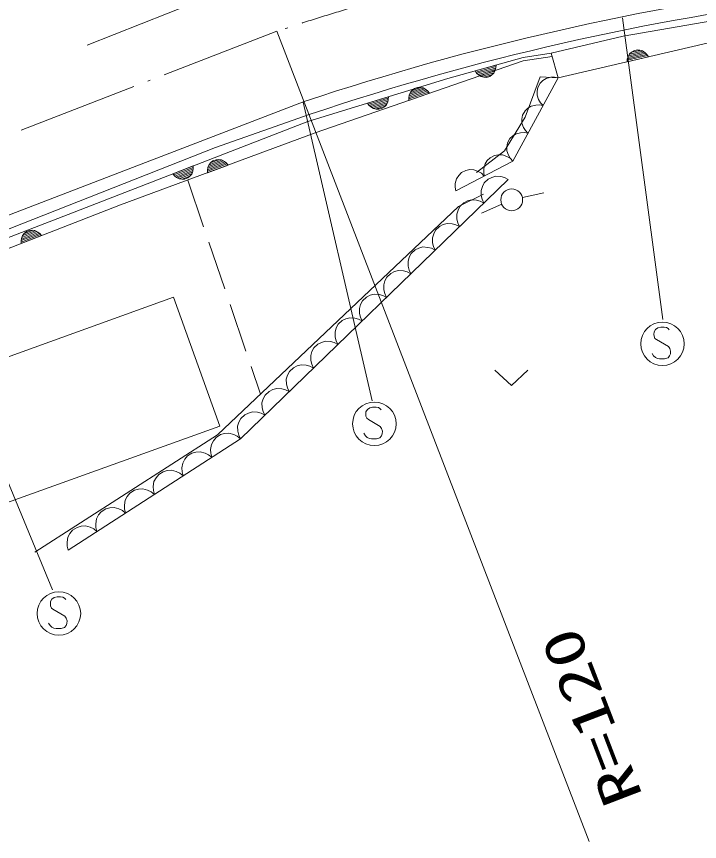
# Model space of a CAD drawing. Units: millimetres, scale not verified. Extents: x -17984 to 622016, y -204319 to 155681.
# Drawn here: x 152209 to 183392, y 37098 to 74778 of the extents above; entities that cross this region are included whole.
import ezdxf
from ezdxf.enums import TextEntityAlignment as Align

# ---------------------------------------------------------------- set-up
doc = ezdxf.new("R2010")
doc.units = ezdxf.units.MM
doc.header["$LTSCALE"] = 1000
doc.linetypes.add('USER1', pattern=[7.000001, 5.508197, -0.688525, 0.114754, -0.688525])
doc.linetypes.add('USER3', pattern=[3, 2.25, -0.75])
for name, color, linetype, lineweight in [('S-BGD', 1, 'Continuous', 13), ('S-BGD-HTXT', 6, 'Continuous', 13), ('S-BMK', 3, 'USER1', 13)]:
    doc.layers.add(name, color=color, linetype=linetype, lineweight=lineweight)
doc.styles.add('ＭＳ ゴシック', font='')
doc.styles.get('ＭＳ ゴシック').set_extended_font_data('MS Gothic')

msp = doc.modelspace()

# ---------------------------------------------------------------- linework, layer by layer
at = {"layer": 'S-BGD'}
for p, q in [((155433, 73467), (160363, 75425)), ((179880, 74713), (181713, 60932)), ((179910, 73873), (184051, 74597)), ((176623, 73111), (179910, 73873)), ((184200, 73668), (176939, 71978)), ((175344, 72902), (176623, 73111)), ((176939, 71978), (176623, 73111)), ((180868, 73150), (180159, 72985)), ((180199, 73068), (180293, 73152)), ((180204, 73059), (180793, 73196)), ((180293, 73152), (180398, 73215)), ((180664, 73231), (180302, 73146)), ((180398, 73215), (180549, 73250)), ((180549, 73250), (180672, 73240)), ((180672, 73240), (180793, 73207)), ((180793, 73207), (180913, 73122)), ((180913, 73122), (180994, 73040)), ((165838, 69465), (175337, 72759)), ((175344, 72902), (171907, 71948)), ((175337, 72759), (176669, 72947)), ((181056, 72937), (180082, 72710)), ((180082, 72710), (180095, 72831)), ((180092, 72777), (181018, 72992)), ((180095, 72831), (180129, 72939)), ((180979, 73047), (180103, 72843)), ((180125, 72913), (180926, 73099)), ((180129, 72939), (180199, 73068)), ((180994, 73040), (181056, 72937)), ((173144, 72291), (174107, 72559)), ((174100, 72492), (173185, 72238)), ((173225, 72184), (174093, 72425)), ((174073, 72355), (173281, 72135)), ((174100, 72437), (174070, 72328)), ((174107, 72559), (174100, 72437)), ((173211, 72190), (173144, 72291)), ((173295, 72113), (173211, 72190)), ((173418, 72033), (173295, 72113)), ((173341, 72086), (174042, 72281)), ((174001, 72205), (173418, 72043)), ((173540, 72004), (173418, 72033)), ((173663, 72000), (173540, 72004)), ((173548, 72014), (173907, 72114)), ((173813, 72041), (173663, 72000)), ((173916, 72109), (173813, 72041)), ((174006, 72196), (173916, 72109)), ((174070, 72328), (174006, 72196)), ((174869, 68177), (176939, 71978)), ((176124, 72021), (175433, 70175)), ((176939, 71978), (176124, 72021)), ((176602, 72002), (176395, 71954)), ((176767, 72010), (176602, 72002)), ((176939, 71978), (176767, 72010)), ((171907, 71948), (165510, 69990)), ((176115, 71733), (176008, 71536)), ((176243, 71856), (176115, 71733)), ((176395, 71954), (176243, 71856)), ((171060, 71276), (170115, 70948)), ((170118, 71016), (171016, 71327)), ((170972, 71378), (170122, 71083)), ((170137, 71154), (170914, 71424)), ((170138, 71181), (170194, 71317)), ((170851, 71468), (170163, 71230)), ((170194, 71317), (170278, 71410)), ((170200, 71308), (170771, 71507)), ((170278, 71410), (170377, 71484)), ((170640, 71527), (170288, 71405)), ((170377, 71484), (170523, 71534)), ((170523, 71534), (170647, 71538)), ((170647, 71538), (170770, 71517)), ((170770, 71517), (170898, 71445)), ((170898, 71445), (170987, 71372)), ((170987, 71372), (171060, 71276)), ((176008, 71536), (175974, 71362)), ((175974, 71362), (175974, 71181)), ((105435, 47826), (165336, 70896)), ((165294, 70860), (168446, 57225)), ((168231, 70823), (169187, 71115)), ((169181, 71048), (168273, 70770)), ((168315, 70718), (169176, 70981)), ((169158, 70910), (168372, 70670)), ((169156, 70884), (169095, 70750)), ((169182, 70994), (169156, 70884)), ((169187, 71115), (169182, 70994)), ((170115, 71070), (170138, 71181)), ((170115, 70948), (170115, 71070)), ((175974, 71181), (176047, 70982)), ((176047, 70982), (176130, 70841)), ((176130, 70841), (176249, 70711)), ((168300, 70724), (168231, 70823)), ((168386, 70648), (168300, 70724)), ((168511, 70571), (168386, 70648)), ((168433, 70623), (169129, 70836)), ((169089, 70759), (168511, 70582)), ((168634, 70546), (168511, 70571)), ((168758, 70545), (168634, 70546)), ((168642, 70556), (168998, 70665)), ((168906, 70590), (168758, 70545)), ((169007, 70660), (168906, 70590)), ((169095, 70750), (169007, 70660)), ((175425, 70466), (175318, 70269)), ((175553, 70589), (175425, 70466)), ((175705, 70687), (175553, 70589)), ((175912, 70734), (175705, 70687)), ((176077, 70743), (175912, 70734)), ((176249, 70711), (176077, 70743)), ((161291, 68796), (165619, 70315)), ((175433, 70175), (174494, 68648)), ((175318, 70269), (175284, 70095)), ((175284, 70095), (175285, 69914)), ((165510, 69990), (154102, 65551)), ((175285, 69914), (175357, 69714)), ((175357, 69714), (175441, 69574)), ((156959, 66172), (165838, 69465)), ((175016, 69420), (174864, 69322)), ((175222, 69467), (175016, 69420)), ((175387, 69476), (175222, 69467)), ((175559, 69444), (175387, 69476)), ((175441, 69574), (175559, 69444)), ((174628, 69002), (174595, 68828)), ((174735, 69199), (174628, 69002)), ((174864, 69322), (174735, 69199)), ((147797, 63473), (161291, 68796)), ((174494, 68648), (173205, 67648)), ((174595, 68828), (174595, 68647)), ((174595, 68647), (174667, 68447)), ((161006, 68006), (161573, 68217)), ((161442, 68234), (161092, 68105)), ((161180, 68185), (161325, 68239)), ((161325, 68239), (161448, 68245)), ((161448, 68245), (161572, 68227)), ((161572, 68227), (161702, 68158)), ((173829, 68330), (173701, 68200)), ((174031, 68436), (173829, 68330)), ((174209, 68467), (174031, 68436)), ((174394, 68464), (174209, 68467)), ((174596, 68388), (174394, 68464)), ((174741, 68301), (174596, 68388)), ((174667, 68447), (174751, 68307)), ((174869, 68177), (174741, 68301)), ((174751, 68307), (174869, 68177)), ((159340, 67589), (160272, 67952)), ((160271, 67885), (159386, 67540)), ((160276, 67830), (160258, 67719)), ((160272, 67952), (160276, 67830)), ((160927, 67766), (160947, 67878)), ((161867, 67992), (160930, 67645)), ((160931, 67712), (161822, 68042)), ((161777, 68092), (160933, 67779)), ((160947, 67851), (161718, 68137)), ((160947, 67878), (161000, 68015)), ((161654, 68180), (160972, 67927)), ((161000, 68015), (161083, 68109)), ((161083, 68109), (161180, 68185)), ((161702, 68158), (161792, 68087)), ((161792, 68087), (161867, 67992)), ((172261, 66809), (174869, 68177)), ((173547, 67837), (173538, 67670)), ((173599, 68047), (173547, 67837)), ((173701, 68200), (173599, 68047)), ((159417, 67496), (159340, 67589)), ((159508, 67427), (159417, 67496)), ((159432, 67491), (160271, 67817)), ((160258, 67746), (159492, 67447)), ((159557, 67405), (160235, 67669)), ((160201, 67589), (159637, 67370)), ((159770, 67354), (160117, 67489)), ((160126, 67485), (160031, 67407)), ((160207, 67581), (160126, 67485)), ((160258, 67719), (160207, 67581)), ((160930, 67645), (160927, 67766)), ((172397, 67517), (172295, 67363)), ((172525, 67646), (172397, 67517)), ((172727, 67752), (172525, 67646)), ((172906, 67783), (172727, 67752)), ((173090, 67780), (172906, 67783)), ((173292, 67704), (173090, 67780)), ((173437, 67617), (173292, 67704)), ((173565, 67493), (173437, 67617)), ((173538, 67670), (173565, 67493)), ((174098, 67482), (173911, 67430)), ((174325, 67465), (174098, 67482)), ((174496, 67421), (174325, 67465)), ((159639, 67360), (159508, 67427)), ((159763, 67344), (159639, 67360)), ((159886, 67351), (159763, 67344)), ((160031, 67407), (159886, 67351)), ((162436, 55492), (174662, 67334)), ((172243, 67153), (172235, 66987)), ((172295, 67363), (172243, 67153)), ((173568, 67179), (173478, 67011)), ((173740, 67346), (173568, 67179)), ((173911, 67430), (173740, 67346)), ((174662, 67334), (174496, 67421)), ((172235, 66987), (172261, 66809)), ((173478, 67011), (173420, 66826)), ((173420, 66826), (173430, 66598)), ((175307, 66511), (176284, 66722)), ((173530, 66663), (172386, 66099)), ((172800, 66354), (172629, 66269)), ((172987, 66406), (172800, 66354)), ((173213, 66388), (172987, 66406)), ((173385, 66345), (173213, 66388)), ((173550, 66257), (173385, 66345)), ((173430, 66598), (173471, 66428)), ((173471, 66428), (173550, 66257)), ((132518, 56672), (156959, 66172)), ((172386, 66099), (161382, 55671)), ((172457, 66102), (172366, 65934)), ((172629, 66269), (172457, 66102)), ((174360, 66204), (173445, 65801)), ((172366, 65934), (172309, 65749)), ((172309, 65749), (172319, 65522)), ((154102, 65551), (142454, 61112)), ((171517, 65193), (171345, 65026)), ((171688, 65278), (171517, 65193)), ((171875, 65329), (171688, 65278)), ((172102, 65312), (171875, 65329)), ((172274, 65268), (172102, 65312)), ((172439, 65181), (172274, 65268)), ((172319, 65522), (172360, 65352)), ((172360, 65352), (172439, 65181)), ((152420, 64475), (153306, 64819)), ((153260, 64868), (152421, 64542)), ((152433, 64614), (153200, 64912)), ((153135, 64954), (152457, 64690)), ((152485, 64778), (152565, 64874)), ((152491, 64770), (153054, 64989)), ((152565, 64874), (152661, 64952)), ((152922, 65005), (152575, 64870)), ((152661, 64952), (152806, 65008)), ((152806, 65008), (152929, 65016)), ((152929, 65016), (153053, 64999)), ((153053, 64999), (153184, 64932)), ((153184, 64932), (153275, 64863)), ((153275, 64863), (153352, 64770)), ((171255, 64858), (171197, 64673)), ((171345, 65026), (171255, 64858)), ((152415, 64529), (152434, 64641)), ((152420, 64407), (152415, 64529)), ((153352, 64770), (152420, 64407)), ((152434, 64641), (152485, 64778)), ((171197, 64673), (171207, 64445)), ((171207, 64445), (171248, 64275)), ((170406, 64116), (170234, 63949)), ((170577, 64201), (170406, 64116)), ((170764, 64253), (170577, 64201)), ((170990, 64235), (170764, 64253)), ((171162, 64192), (170990, 64235)), ((171328, 64104), (171162, 64192)), ((171248, 64275), (171328, 64104)), ((147481, 63981), (153858, 48587)), ((170143, 63781), (170086, 63596)), ((170234, 63949), (170143, 63781)), ((170086, 63596), (170096, 63369)), ((170096, 63369), (170137, 63199)), ((169294, 63040), (169122, 62873)), ((169465, 63125), (169294, 63040)), ((169652, 63176), (169465, 63125)), ((169879, 63159), (169652, 63176)), ((170051, 63115), (169879, 63159)), ((170216, 63028), (170051, 63115)), ((170137, 63199), (170216, 63028)), ((169032, 62705), (168974, 62520)), ((169122, 62873), (169032, 62705)), ((168974, 62520), (168984, 62292)), ((168984, 62292), (169025, 62122)), ((159376, 61952), (140831, 55278)), ((161490, 56075), (159376, 61952)), ((168183, 61963), (168011, 61796)), ((168354, 62048), (168183, 61963)), ((168541, 62100), (168354, 62048)), ((168768, 62083), (168541, 62100)), ((168939, 62039), (168768, 62083)), ((169105, 61951), (168939, 62039)), ((169025, 62122), (169105, 61951)), ((167920, 61628), (167863, 61443)), ((167863, 61443), (167873, 61216)), ((168011, 61796), (167920, 61628)), ((167873, 61216), (167914, 61046)), ((167914, 61046), (167993, 60875)), ((166899, 60720), (166809, 60552)), ((167072, 60887), (166899, 60720)), ((167242, 60972), (167072, 60887)), ((167429, 61023), (167242, 60972)), ((167656, 61006), (167429, 61023)), ((167828, 60962), (167656, 61006)), ((167993, 60875), (167828, 60962)), ((166809, 60552), (166751, 60367)), ((166751, 60367), (166761, 60139)), ((181316, 60369), (181311, 60254)), ((181381, 60479), (181316, 60369)), ((181491, 60554), (181381, 60479)), ((181621, 60589), (181491, 60554)), ((181776, 60589), (181621, 60589)), ((181881, 60569), (181776, 60589)), ((181956, 60534), (181881, 60569)), ((182011, 60474), (181956, 60534)), ((166318, 59947), (166131, 59895)), ((166545, 59930), (166318, 59947)), ((166716, 59886), (166545, 59930)), ((166761, 60139), (166802, 59969)), ((166802, 59969), (166882, 59798)), ((181311, 60254), (181316, 60179)), ((181316, 60179), (181356, 60079)), ((181356, 60079), (181426, 60024)), ((181426, 60024), (181971, 59709)), ((165788, 59643), (165698, 59475)), ((165960, 59810), (165788, 59643)), ((166131, 59895), (165960, 59810)), ((166882, 59798), (166716, 59886)), ((181971, 59709), (182031, 59619)), ((182031, 59619), (182071, 59494)), ((165698, 59475), (165640, 59290)), ((165640, 59290), (165650, 59063)), ((181296, 59279), (181226, 59394)), ((181376, 59204), (181296, 59279)), ((181471, 59159), (181376, 59204)), ((181571, 59144), (181471, 59159)), ((181956, 59189), (181801, 59144)), ((182026, 59279), (181956, 59189)), ((182061, 59374), (182026, 59279)), ((182071, 59494), (182061, 59374)), ((165020, 58819), (164849, 58734)), ((165206, 58870), (165020, 58819)), ((165433, 58853), (165206, 58870)), ((165605, 58809), (165433, 58853)), ((165770, 58722), (165605, 58809)), ((165650, 59063), (165691, 58893)), ((165691, 58893), (165770, 58722)), ((181801, 59144), (181571, 59144)), ((164676, 58567), (164586, 58399)), ((164849, 58734), (164676, 58567)), ((174052, 58632), (174802, 57924)), ((174802, 57924), (175552, 58632)), ((164586, 58399), (164528, 58214)), ((164528, 58214), (164538, 57987)), ((163737, 57657), (163565, 57491)), ((163908, 57742), (163737, 57657)), ((164095, 57794), (163908, 57742)), ((164322, 57777), (164095, 57794)), ((164493, 57733), (164322, 57777)), ((164659, 57645), (164493, 57733)), ((164538, 57987), (164580, 57816)), ((164580, 57816), (164659, 57645)), ((163475, 57322), (163417, 57137)), ((163565, 57491), (163475, 57322)), ((163417, 57137), (163427, 56910)), ((163427, 56910), (163468, 56740)), ((168339, 56901), (168229, 56826)), ((168469, 56936), (168339, 56901)), ((168624, 56936), (168469, 56936)), ((168729, 56916), (168624, 56936)), ((168804, 56881), (168729, 56916)), ((162626, 56581), (162453, 56414)), ((162797, 56666), (162626, 56581)), ((162984, 56717), (162797, 56666)), ((163210, 56700), (162984, 56717)), ((163382, 56656), (163210, 56700)), ((163547, 56569), (163382, 56656)), ((163468, 56740), (163547, 56569)), ((168164, 56716), (168159, 56601)), ((168159, 56601), (168164, 56526)), ((168229, 56826), (168164, 56716)), ((168164, 56526), (168204, 56426)), ((168859, 56821), (168804, 56881)), ((162363, 56246), (162306, 56061)), ((162453, 56414), (162363, 56246)), ((168204, 56426), (168274, 56371)), ((168274, 56371), (168819, 56056)), ((142936, 49398), (161490, 56075)), ((162306, 56061), (162316, 55834)), ((162316, 55834), (162357, 55663)), ((168819, 56056), (168879, 55966)), ((168879, 55966), (168919, 55841)), ((168919, 55841), (168909, 55721)), ((161382, 55671), (153046, 50318)), ((154570, 50405), (162436, 55492)), ((161201, 55405), (161107, 55233)), ((161323, 55553), (161201, 55405)), ((161526, 55685), (161323, 55553)), ((161712, 55735), (161526, 55685)), ((161907, 55750), (161712, 55735)), ((162128, 55688), (161907, 55750)), ((162289, 55611), (162128, 55688)), ((162436, 55492), (162289, 55611)), ((162357, 55663), (162436, 55492)), ((168144, 55626), (168074, 55741)), ((168224, 55551), (168144, 55626)), ((168319, 55506), (168224, 55551)), ((168419, 55491), (168319, 55506)), ((168649, 55491), (168419, 55491)), ((168804, 55536), (168649, 55491)), ((168874, 55626), (168804, 55536)), ((168909, 55721), (168874, 55626)), ((161107, 55233), (161073, 55006)), ((160012, 54706), (159890, 54557)), ((160215, 54837), (160012, 54706)), ((160401, 54887), (160215, 54837)), ((160596, 54902), (160401, 54887)), ((160817, 54840), (160596, 54902)), ((160978, 54764), (160817, 54840)), ((161125, 54645), (160978, 54764)), ((161073, 55006), (161080, 54829)), ((161080, 54829), (161125, 54645)), ((159796, 54385), (159762, 54158)), ((159890, 54557), (159796, 54385)), ((158904, 53989), (158701, 53858)), ((159090, 54040), (158904, 53989)), ((159285, 54054), (159090, 54040)), ((159506, 53993), (159285, 54054)), ((159667, 53916), (159506, 53993)), ((159814, 53797), (159667, 53916)), ((159762, 54158), (159769, 53981)), ((159769, 53981), (159814, 53797)), ((158485, 53537), (158451, 53310)), ((158579, 53709), (158485, 53537)), ((158701, 53858), (158579, 53709)), ((157593, 53141), (157390, 53010)), ((157779, 53192), (157593, 53141)), ((157974, 53206), (157779, 53192)), ((158195, 53145), (157974, 53206)), ((158356, 53068), (158195, 53145)), ((158451, 53310), (158458, 53134)), ((158458, 53134), (158503, 52949)), ((157268, 52861), (157174, 52689)), ((157390, 53010), (157268, 52861)), ((158503, 52949), (158356, 53068)), ((157174, 52689), (157140, 52462)), ((157140, 52462), (157147, 52286)), ((155957, 52013), (155863, 51841)), ((156079, 52162), (155957, 52013)), ((156282, 52293), (156079, 52162)), ((156468, 52344), (156282, 52293)), ((156663, 52359), (156468, 52344)), ((156884, 52297), (156663, 52359)), ((157046, 52220), (156884, 52297)), ((157192, 52101), (157046, 52220)), ((157147, 52286), (157192, 52101)), ((155863, 51841), (155829, 51614)), ((154768, 51314), (154646, 51165)), ((154971, 51446), (154768, 51314)), ((155157, 51496), (154971, 51446)), ((155352, 51511), (155157, 51496)), ((155573, 51449), (155352, 51511)), ((155735, 51372), (155573, 51449)), ((155881, 51253), (155735, 51372)), ((155829, 51614), (155836, 51438)), ((155836, 51438), (155881, 51253)), ((154552, 50993), (154518, 50767)), ((154646, 51165), (154552, 50993)), ((154518, 50767), (154525, 50590)), ((154525, 50590), (154570, 50405)), ((153935, 48237), (153825, 48162)), ((154065, 48272), (153935, 48237)), ((154220, 48272), (154065, 48272)), ((154325, 48252), (154220, 48272)), ((154400, 48217), (154325, 48252)), ((153760, 48052), (153755, 47937)), ((153755, 47937), (153760, 47862)), ((153825, 48162), (153760, 48052)), ((153760, 47862), (153800, 47762)), ((154455, 48157), (154400, 48217)), ((153800, 47762), (153870, 47707)), ((153870, 47707), (154415, 47392)), ((154415, 47392), (154475, 47302)), ((154475, 47302), (154515, 47177)), ((154515, 47177), (154505, 47057)), ((153740, 46962), (153670, 47077)), ((153820, 46887), (153740, 46962)), ((153915, 46842), (153820, 46887)), ((154015, 46827), (153915, 46842)), ((154245, 46827), (154015, 46827)), ((154400, 46872), (154245, 46827)), ((154470, 46962), (154400, 46872)), ((154505, 47057), (154470, 46962))]:
    msp.add_line(p, q, dxfattribs=at)
at = {"layer": 'S-BGD', "linetype": 'USER3'}
msp.add_line((160029, 67310), (163348, 57534), dxfattribs=at)
at = {"layer": 'S-BGD'}
for centre, radius in [((174818, 66406), 498), ((181701, 59829), 995), ((168549, 56176), 995), ((154145, 47512), 995)]:
    msp.add_circle(centre, radius, dxfattribs=at)
for centre, radius, start, end in [((204489, -46958), 124187, 86.18994, 108.37781), ((203564, -42471), 118997, 85.54306, 108.59479)]:
    msp.add_arc(centre, radius, start, end, dxfattribs=at)
at = {"layer": 'S-BGD-HTXT'}
msp.add_line((164091, 74102), (178359, 37098), dxfattribs=at)
at = {"layer": 'S-BMK'}
msp.add_line((164091, 74102), (117694, 56162), dxfattribs=at)
msp.add_arc((204755, -48712), 129371, 86.74139, 108.32013, dxfattribs=at)

# ---------------------------------------------------------------- texts
at = {"layer": 'S-BGD-HTXT', "style": 'ＭＳ ゴシック', "width": 1.35}
msp.add_text('R=120', height=1833, rotation=111, dxfattribs=at).set_placement((181328, 39372), align=Align.BOTTOM_LEFT)

doc.saveas('drawing.dxf')
